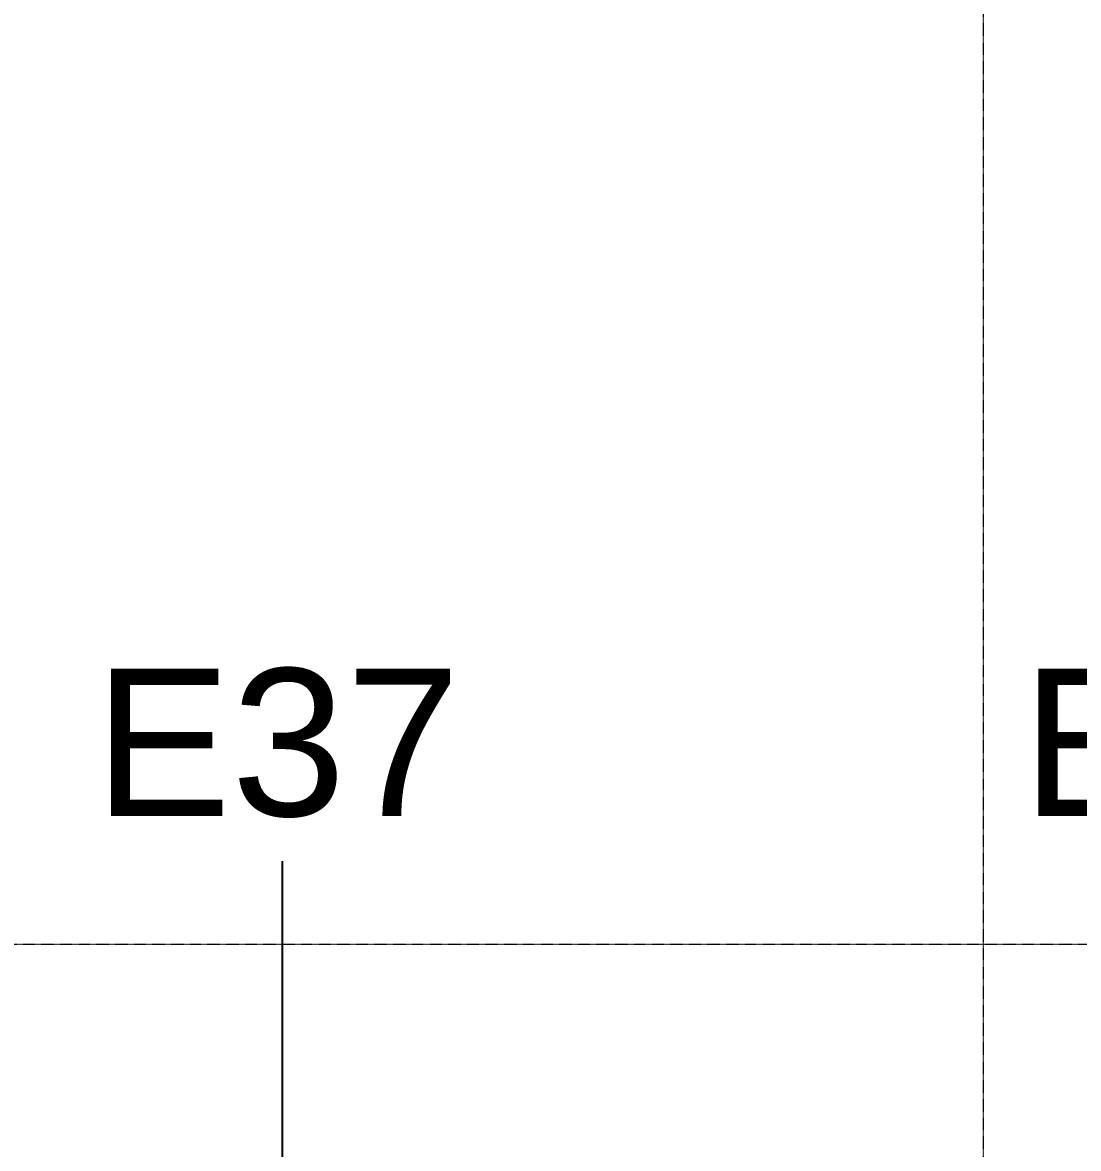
# Model space of a CAD drawing. Header units: millimetres. Extents: x -962357 to -591296, y -195428 to 59420.
# Drawn here: x -765863 to -755113, y 14177 to 25636 of the extents above; entities that cross this region are included whole.
import ezdxf

# ---------------------------------------------------------------- set-up
doc = ezdxf.new("R2010")
doc.units = ezdxf.units.MM
doc.linetypes.add('DPA_Grid _ Level 100', pattern=[10, 5.5, -1.6, 1.3, -1.6])
doc.layers.add('A-ROOM-IDEN', color=3, linetype='Continuous', lineweight=25)
doc.layers.add('S-GRID', color=251, linetype='Continuous', lineweight=9)
doc.styles.add('Arial_1', font='arial.ttf', dxfattribs={"height": 1500})

msp = doc.modelspace()

# ---------------------------------------------------------------- linework, layer by layer
at = {"layer": 'A-ROOM-IDEN'}
msp.add_line((-763217.1, 9594.5), (-763217.1, 17099.6), dxfattribs=at)
at = {"layer": 'S-GRID', "linetype": 'DPA_Grid _ Level 100'}
for p, q in [((-756080, -30741.3), (-756080, 54920.2)), ((-601518.7, 16253), (-954682, 16253))]:
    msp.add_line(p, q, dxfattribs=at)

# ---------------------------------------------------------------- texts
at = {"layer": 'A-ROOM-IDEN', "lineweight": 9, "char_height": 1500, "width": 4609.703, "attachment_point": 1, "style": 'Arial_1'}
for s, insert in [('E37', (-765134.6, 19061.4)), ('E23', (-755692, 19061.4))]:
    msp.add_mtext(s, dxfattribs=dict(at, insert=insert))

doc.saveas('drawing.dxf')
